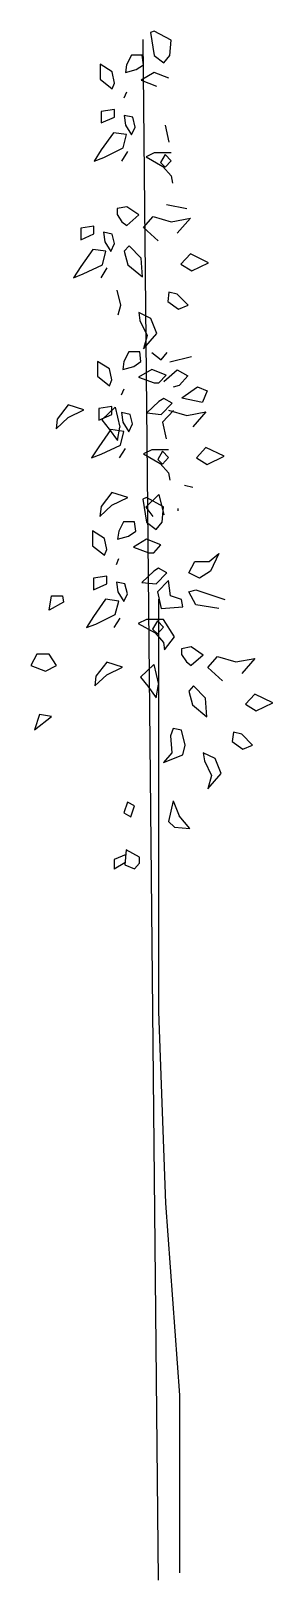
# Model space of a CAD drawing. Extents: x 332815 to 332972, y 65582 to 66587.
import ezdxf

# ---------------------------------------------------------------- set-up
doc = ezdxf.new("R2010")
doc.units = 0
doc.header["$MEASUREMENT"] = 0
doc.layers.get('0').update_dxf_attribs({"linetype": 'CONTINUOUS'})

msp = doc.modelspace()

# ---------------------------------------------------------------- linework, layer by layer
at = {"color": 7, "linetype": 'CONTINUOUS'}
for p, q in [((332898.2, 65582), (332888.2, 66582)), ((332895.4, 66587.4), (332893, 66586.5)), ((332893, 66586.5), (332895.4, 66571.4)), ((332906.3, 66581.4), (332895.4, 66587.4)), ((332905.5, 66571.4), (332906.3, 66581.4)), ((332880.5, 66571.8), (332877.4, 66565.5)), ((332887.6, 66571.8), (332880.5, 66571.8)), ((332888.3, 66565.5), (332887.6, 66571.8)), ((332895.4, 66571.4), (332901.6, 66566.7)), ((332901.6, 66566.7), (332905.5, 66571.4)), ((332868, 66560.9), (332860.2, 66565.8)), ((332860.2, 66565.8), (332860.2, 66556.2)), ((332869.6, 66553.6), (332868, 66560.9)), ((332877.4, 66565.5), (332876.6, 66560.5)), ((332876.6, 66560.5), (332883.7, 66562.4)), ((332883.7, 66562.4), (332888.3, 66565.5)), ((332895.4, 66560.5), (332886.8, 66555.4)), ((332904.8, 66556.8), (332895.4, 66560.5)), ((332860.2, 66556.2), (332868, 66549.9)), ((332868, 66549.9), (332869.6, 66553.6)), ((332875.9, 66544), (332877.5, 66547.9)), ((332886.8, 66555.4), (332896.9, 66551.7)), ((332869.6, 66536.5), (332861, 66535.1)), ((332861, 66535.1), (332861, 66527.7)), ((332861, 66527.7), (332869.6, 66531.4)), ((332869.6, 66531.4), (332869.6, 66536.5)), ((332881.4, 66531.4), (332875.9, 66532.5)), ((332875.9, 66532.5), (332876.7, 66526.3)), ((332882.9, 66525.1), (332881.4, 66531.4)), ((332868.8, 66521.4), (332861, 66510.3)), ((332877.4, 66520.2), (332868.8, 66521.4)), ((332875.1, 66511.5), (332877.4, 66520.2)), ((332876.7, 66526.3), (332880.6, 66520)), ((332880.6, 66520), (332882.9, 66525.1)), ((332902.5, 66526.3), (332904.8, 66515.3)), ((332861, 66510.3), (332856.3, 66503)), ((332862.6, 66505.4), (332875.1, 66511.5)), ((332874.3, 66503), (332878.2, 66509.3)), ((332895.4, 66508.3), (332890, 66505.8)), ((332906.4, 66508.3), (332895.4, 66508.3)), ((332902.4, 66507.3), (332899.3, 66502.1)), ((332906.3, 66503.2), (332902.4, 66507.3)), ((332856.3, 66503), (332862.6, 66505.4)), ((332890, 66505.8), (332900.9, 66499.5)), ((332899.3, 66502.1), (332902.4, 66499)), ((332900.9, 66499.5), (332906.4, 66493.5)), ((332902.4, 66499), (332906.3, 66503.2)), ((332906.4, 66493.5), (332907.2, 66488.6)), ((332877.5, 66473.3), (332871.2, 66472.1)), ((332871.2, 66472.1), (332871.2, 66468.4)), ((332871.2, 66468.4), (332874.4, 66463.5)), ((332885.3, 66468), (332877.5, 66473.3)), ((332885.3, 66468), (332877.5, 66461.2)), ((332888.4, 66459.8), (332894.7, 66467.1)), ((332894.7, 66467.1), (332906.4, 66463.5)), ((332903.3, 66474.9), (332916.6, 66472.1)), ((332856.2, 66460.7), (332847.6, 66459.4)), ((332847.6, 66459.4), (332847.6, 66451.9)), ((332856.2, 66455.7), (332856.2, 66460.7)), ((332874.4, 66463.5), (332877.5, 66461.2)), ((332897.8, 66451.2), (332888.4, 66459.8)), ((332906.4, 66463.5), (332918.9, 66465.9)), ((332918.9, 66465.9), (332910.3, 66456.1)), ((332847.6, 66451.9), (332856.2, 66455.7)), ((332868, 66455.6), (332862.5, 66456.8)), ((332862.5, 66456.8), (332863.3, 66450.6)), ((332863.3, 66450.6), (332867.2, 66444.3)), ((332867.2, 66444.3), (332869.5, 66449.4)), ((332869.5, 66449.4), (332868, 66455.6)), ((332879.1, 66447.9), (332875.9, 66444.6)), ((332886.9, 66439.9), (332879.1, 66447.9)), ((332855.4, 66445.7), (332847.6, 66434.6)), ((332864, 66444.5), (332855.4, 66445.7)), ((332861.7, 66435.7), (332864, 66444.5)), ((332875.9, 66444.6), (332878.3, 66435.6)), ((332887.7, 66427.8), (332886.9, 66439.9)), ((332918.9, 66442.7), (332912.7, 66436)), ((332930.6, 66437), (332918.9, 66442.7)), ((332919.7, 66431.7), (332930.6, 66437)), ((332847.6, 66434.6), (332842.9, 66427.3)), ((332842.9, 66427.3), (332849.2, 66429.7)), ((332849.2, 66429.7), (332861.7, 66435.7)), ((332860.9, 66427.3), (332864.8, 66433.6)), ((332878.3, 66435.6), (332887.7, 66427.8)), ((332912.7, 66436), (332919.7, 66431.7)), ((332873.6, 66409.5), (332871.2, 66419.2)), ((332904.8, 66418), (332904.1, 66411.8)), ((332910.3, 66416.7), (332904.8, 66418)), ((332917.3, 66409.5), (332910.3, 66416.7)), ((332872, 66403.2), (332873.6, 66409.5)), ((332904.1, 66411.8), (332911.1, 66406.9)), ((332911.1, 66406.9), (332917.3, 66409.5)), ((332885.3, 66404.6), (332886.1, 66399.5)), ((332893.1, 66400.9), (332885.3, 66404.6)), ((332886.1, 66399.5), (332890.8, 66389.7)), ((332886.1, 66399.5), (332890.8, 66389.7)), ((332897, 66391.1), (332893.1, 66400.9)), ((332888.4, 66381.1), (332897, 66391.1)), ((332890.8, 66389.7), (332888.4, 66381.1)), ((332878.8, 66379.1), (332875.7, 66372.8)), ((332885.9, 66379.1), (332878.8, 66379.1)), ((332886.7, 66372.8), (332885.9, 66379.1)), ((332893.7, 66378.7), (332899.9, 66374)), ((332899.9, 66374), (332903.8, 66378.7)), ((332866.3, 66368.1), (332858.5, 66373)), ((332858.5, 66373), (332858.5, 66363.4)), ((332867.9, 66360.9), (332866.3, 66368.1)), ((332875.7, 66372.8), (332874.9, 66367.7)), ((332874.9, 66367.7), (332882, 66369.7)), ((332882, 66369.7), (332886.7, 66372.8)), ((332893.7, 66367.7), (332885.1, 66362.7)), ((332903.1, 66364), (332893.7, 66367.7)), ((332901.6, 66360), (332910.2, 66367.4)), ((332919.6, 66376), (332905.5, 66372.5)), ((332910.2, 66367.4), (332917.2, 66363.7)), ((332858.5, 66363.4), (332866.3, 66357.2)), ((332866.3, 66357.2), (332867.9, 66360.9)), ((332885.1, 66362.7), (332895.2, 66359)), ((332895.2, 66359), (332898.4, 66359)), ((332898.4, 66359), (332903.1, 66364)), ((332907.8, 66356.5), (332911.8, 66357.5)), ((332917.2, 66363.7), (332911.8, 66357.5)), ((332913.3, 66349.3), (332923.5, 66356.5)), ((332923.5, 66356.5), (332929.7, 66353.9)), ((332874.2, 66351.3), (332875.8, 66355.2)), ((332898.4, 66347), (332890.6, 66339.6)), ((332901.5, 66348.8), (332898.4, 66347)), ((332907, 66345.9), (332901.5, 66348.8)), ((332913.3, 66349.3), (332926.6, 66346.5)), ((332929.7, 66353.9), (332926.6, 66346.5)), ((332831.7, 66329.2), (332839.5, 66336.5)), ((332839.5, 66344.7), (332832.4, 66335.5)), ((332849.6, 66341.5), (332839.5, 66344.7)), ((332839.5, 66336.5), (332849.6, 66341.5)), ((332867.9, 66343.7), (332859.3, 66342.4)), ((332859.3, 66342.4), (332859.3, 66334.9)), ((332859.3, 66334.9), (332867.9, 66338.6)), ((332870, 66343.3), (332861.4, 66335.1)), ((332867.9, 66338.6), (332867.9, 66343.7)), ((332870, 66343.3), (332873.1, 66330.2)), ((332879.7, 66338.6), (332874.2, 66339.8)), ((332874.2, 66339.8), (332875, 66333.5)), ((332881.2, 66332.4), (332879.7, 66338.6)), ((332890.6, 66339.6), (332899.9, 66338.6)), ((332899.9, 66338.6), (332907, 66345.9)), ((332907.8, 66341), (332900.8, 66333.5)), ((332904.7, 66341.4), (332916.4, 66337.9)), ((332916.4, 66337.9), (332928.9, 66340.3)), ((332928.9, 66340.3), (332920.3, 66330.5)), ((332832.4, 66335.5), (332831.7, 66329.2)), ((332867.1, 66328.7), (332859.3, 66317.6)), ((332861.4, 66335.1), (332866.1, 66329)), ((332866.1, 66329), (332871.6, 66321.6)), ((332875.7, 66327.5), (332867.1, 66328.7)), ((332871.6, 66321.6), (332873.1, 66330.2)), ((332873.4, 66318.7), (332875.7, 66327.5)), ((332875, 66333.5), (332878.9, 66327.3)), ((332878.9, 66327.3), (332881.2, 66332.4)), ((332900.8, 66333.5), (332903.1, 66322.6)), ((332859.3, 66317.6), (332854.6, 66310.3)), ((332860.9, 66312.7), (332873.4, 66318.7)), ((332872.7, 66310.3), (332876.6, 66316.5)), ((332928.9, 66317), (332922.7, 66310.4)), ((332940.7, 66311.4), (332928.9, 66317)), ((332854.6, 66310.3), (332860.9, 66312.7)), ((332893.8, 66315.6), (332888.3, 66313)), ((332888.3, 66313), (332899.2, 66306.8)), ((332904.7, 66315.6), (332893.8, 66315.6)), ((332900.7, 66314.6), (332897.6, 66309.4)), ((332897.6, 66309.4), (332900.7, 66306.2)), ((332899.2, 66306.8), (332904.7, 66300.7)), ((332904.6, 66310.5), (332900.7, 66314.6)), ((332900.7, 66306.2), (332904.6, 66310.5)), ((332922.7, 66310.4), (332929.7, 66306.1)), ((332929.7, 66306.1), (332940.7, 66311.4)), ((332904.7, 66300.7), (332905.5, 66295.8)), ((332867.9, 66287.9), (332860.9, 66278.7)), ((332878.1, 66284.7), (332867.9, 66287.9)), ((332898.4, 66286.5), (332889.8, 66278.3)), ((332898.4, 66286.5), (332901.6, 66273.4)), ((332920.3, 66291.1), (332914.9, 66292.4)), ((332860.1, 66272.4), (332867.9, 66279.7)), ((332860.9, 66278.7), (332860.1, 66272.4)), ((332867.9, 66279.7), (332878.1, 66284.7)), ((332890.3, 66284.6), (332888, 66283.6)), ((332888, 66283.6), (332890.3, 66268.6)), ((332889.8, 66278.3), (332894.5, 66272.2)), ((332901.3, 66278.5), (332890.3, 66284.6)), ((332900.5, 66268.6), (332901.3, 66278.5)), ((332910.7, 66277.4), (332910.7, 66276)), ((332875.5, 66268.9), (332872.4, 66262.7)), ((332882.5, 66268.9), (332875.5, 66268.9)), ((332883.3, 66262.7), (332882.5, 66268.9)), ((332890.3, 66268.6), (332896.6, 66263.9)), ((332896.6, 66263.9), (332900.5, 66268.6)), ((332863, 66258), (332855.2, 66262.9)), ((332855.2, 66262.9), (332855.2, 66253.3)), ((332864.6, 66250.8), (332863, 66258)), ((332872.4, 66262.7), (332871.6, 66257.6)), ((332871.6, 66257.6), (332878.6, 66259.6)), ((332878.6, 66259.6), (332883.3, 66262.7)), ((332890.3, 66257.6), (332881.8, 66252.5)), ((332899.7, 66253.9), (332890.3, 66257.6)), ((332855.2, 66253.3), (332863, 66247.1)), ((332863, 66247.1), (332864.6, 66250.8)), ((332881.8, 66252.5), (332891.9, 66248.8)), ((332891.9, 66248.8), (332895, 66248.8)), ((332895, 66248.8), (332899.7, 66253.9)), ((332931, 66243.1), (332937.3, 66248.2)), ((332937.3, 66248.2), (332931.8, 66236.9)), ((332870.9, 66241.2), (332872.4, 66245.1)), ((332895, 66236.9), (332887.2, 66229.5)), ((332898.2, 66238.7), (332895, 66236.9)), ((332896.6, 66228.5), (332903.6, 66235.7)), ((332903.6, 66235.7), (332898.2, 66238.7)), ((332917.8, 66235.7), (332921.7, 66243.1)), ((332924.8, 66232.2), (332917.8, 66235.7)), ((332921.7, 66243.1), (332931, 66243.1)), ((332931.8, 66236.9), (332924.8, 66232.2)), ((332864.6, 66233.6), (332856, 66232.2)), ((332856, 66232.2), (332856, 66224.8)), ((332856, 66224.8), (332864.6, 66228.5)), ((332864.6, 66228.5), (332864.6, 66233.6)), ((332876.3, 66228.5), (332870.9, 66229.7)), ((332870.9, 66229.7), (332871.7, 66223.4)), ((332877.9, 66222.2), (332876.3, 66228.5)), ((332887.2, 66229.5), (332896.6, 66228.5)), ((332904.5, 66230.8), (332897.4, 66223.4)), ((332906, 66220.9), (332904.5, 66230.8)), ((332827.1, 66211.5), (332828.6, 66220.9)), ((332836.4, 66216.8), (332827.1, 66211.5)), ((332828.6, 66220.9), (332835.7, 66220.9)), ((332835.7, 66220.9), (332836.4, 66216.8)), ((332863.8, 66218.6), (332856, 66207.4)), ((332872.4, 66217.4), (332863.8, 66218.6)), ((332870, 66208.6), (332872.4, 66217.4)), ((332871.7, 66223.4), (332875.6, 66217.2)), ((332875.6, 66217.2), (332877.9, 66222.2)), ((332897.4, 66223.4), (332899.8, 66212.5)), ((332898.2, 66218.7), (332898.2, 66126.4)), ((332913.1, 66218.5), (332906, 66220.9)), ((332913.8, 66213.7), (332913.1, 66218.5)), ((332917.8, 66223.4), (332922.4, 66224.6)), ((332922.4, 66215), (332917.8, 66223.4)), ((332922.4, 66224.6), (332941.2, 66218.5)), ((332856, 66207.4), (332851.3, 66200.2)), ((332857.5, 66202.5), (332870, 66208.6)), ((332869.3, 66200.2), (332873.2, 66206.4)), ((332899.8, 66212.5), (332913.8, 66213.7)), ((332937.3, 66212.5), (332922.4, 66215)), ((332851.3, 66200.2), (332857.5, 66202.5)), ((332890.4, 66205.5), (332884.9, 66202.9)), ((332884.9, 66202.9), (332895.9, 66196.7)), ((332901.3, 66205.5), (332890.4, 66205.5)), ((332897.4, 66204.5), (332894.2, 66199.2)), ((332894.2, 66199.2), (332897.4, 66196.1)), ((332895.9, 66196.7), (332901.3, 66190.6)), ((332901.3, 66200.4), (332897.4, 66204.5)), ((332897.4, 66196.1), (332901.3, 66200.4)), ((332908.4, 66194.1), (332901.3, 66205.5)), ((332901.3, 66190.6), (332902.1, 66185.7)), ((332902.1, 66185.7), (332908.4, 66194.1)), ((332919.3, 66187.7), (332913.1, 66186.5)), ((332913.1, 66186.5), (332913.1, 66182.8)), ((332927.1, 66182.4), (332919.3, 66187.7)), ((332819.2, 66183), (332815.3, 66175.6)), ((332815.3, 66175.6), (332824.7, 66171.9)), ((332827.1, 66183), (332819.2, 66183)), ((332824.7, 66171.9), (332831.8, 66175.6)), ((332831.8, 66175.6), (332827.1, 66183)), ((332864.6, 66177.7), (332857.5, 66168.6)), ((332874.7, 66174.6), (332864.6, 66177.7)), ((332895.1, 66176.3), (332886.5, 66168.1)), ((332895.1, 66176.3), (332898.2, 66163.3)), ((332913.1, 66182.8), (332916.2, 66177.9)), ((332916.2, 66177.9), (332919.3, 66175.6)), ((332927.1, 66182.4), (332919.3, 66175.6)), ((332930.2, 66174.2), (332936.5, 66181.4)), ((332936.5, 66181.4), (332948.2, 66177.9)), ((332948.2, 66177.9), (332960.7, 66180.2)), ((332960.7, 66180.2), (332952.1, 66170.5)), ((332856.8, 66162.3), (332864.6, 66169.5)), ((332857.5, 66168.6), (332856.8, 66162.3)), ((332864.6, 66169.5), (332874.7, 66174.6)), ((332886.5, 66168.1), (332891.2, 66162.1)), ((332939.6, 66165.6), (332930.2, 66174.2)), ((332891.2, 66162.1), (332896.7, 66154.7)), ((332896.7, 66154.7), (332898.2, 66163.3)), ((332920.9, 66162.3), (332917.8, 66159)), ((332917.8, 66159), (332920.1, 66150)), ((332928.7, 66154.3), (332920.9, 66162.3)), ((332960.7, 66157), (332954.5, 66150.4)), ((332972.4, 66151.3), (332960.7, 66157)), ((332920.1, 66150), (332929.5, 66142.2)), ((332929.5, 66142.2), (332928.7, 66154.3)), ((332954.5, 66150.4), (332961.5, 66146.1)), ((332961.5, 66146.1), (332972.4, 66151.3)), ((332820.8, 66143.8), (332817.7, 66133.8)), ((332817.7, 66133.8), (332828.6, 66142.4)), ((332828.6, 66142.4), (332820.8, 66143.8)), ((332898.2, 66126.4), (332898.2, 66043.4)), ((332907.6, 66134.8), (332906, 66129.9)), ((332906, 66129.9), (332906.8, 66118.9)), ((332913.1, 66133.6), (332907.6, 66134.8)), ((332915.4, 66123.8), (332913.1, 66133.6)), ((332946.7, 66132.4), (332945.9, 66126.2)), ((332945.9, 66126.2), (332952.9, 66121.3)), ((332952.1, 66131), (332946.7, 66132.4)), ((332959.2, 66123.8), (332952.1, 66131)), ((332906.8, 66118.9), (332901.3, 66112.7)), ((332901.3, 66112.7), (332913.8, 66117.6)), ((332913.8, 66117.6), (332915.4, 66123.8)), ((332927.1, 66118.9), (332927.9, 66113.8)), ((332934.9, 66115.2), (332927.1, 66118.9)), ((332938.8, 66105.5), (332934.9, 66115.2)), ((332952.9, 66121.3), (332959.2, 66123.8)), ((332927.9, 66113.8), (332932.6, 66104.1)), ((332927.9, 66113.8), (332932.6, 66104.1)), ((332930.2, 66095.5), (332938.8, 66105.5)), ((332932.6, 66104.1), (332930.2, 66095.5)), ((332877.9, 66086.9), (332875.6, 66079.9)), ((332882.6, 66084.4), (332877.9, 66086.9)), ((332907.6, 66087.7), (332904.5, 66074.4)), ((332907.6, 66087.7), (332911.5, 66078.1)), ((332875.6, 66079.9), (332880.2, 66077.3)), ((332880.2, 66077.3), (332882.6, 66084.4)), ((332918.5, 66069.7), (332911.5, 66078.1)), ((332904.5, 66074.4), (332908.4, 66070.7)), ((332908.4, 66070.7), (332918.5, 66069.7)), ((332877.1, 66056), (332876.3, 66046.3)), ((332885.7, 66051.2), (332877.1, 66056)), ((332877.1, 66052.9), (332869.3, 66049.6)), ((332869.3, 66049.6), (332869.3, 66043.5)), ((332876.3, 66047.6), (332869.3, 66043.5)), ((332876.3, 66046.3), (332882.6, 66043.7)), ((332882.6, 66043.7), (332885.7, 66047.4)), ((332885.7, 66047.4), (332885.7, 66051.2)), ((332898.2, 66043.4), (332898.2, 65951.1)), ((332898.2, 65951.1), (332902.7, 65826.6)), ((332902.7, 65826.6), (332911.7, 65702)), ((332911.7, 65702), (332911.7, 65586.6))]:
    msp.add_line(p, q, dxfattribs=at)

doc.saveas('drawing.dxf')
